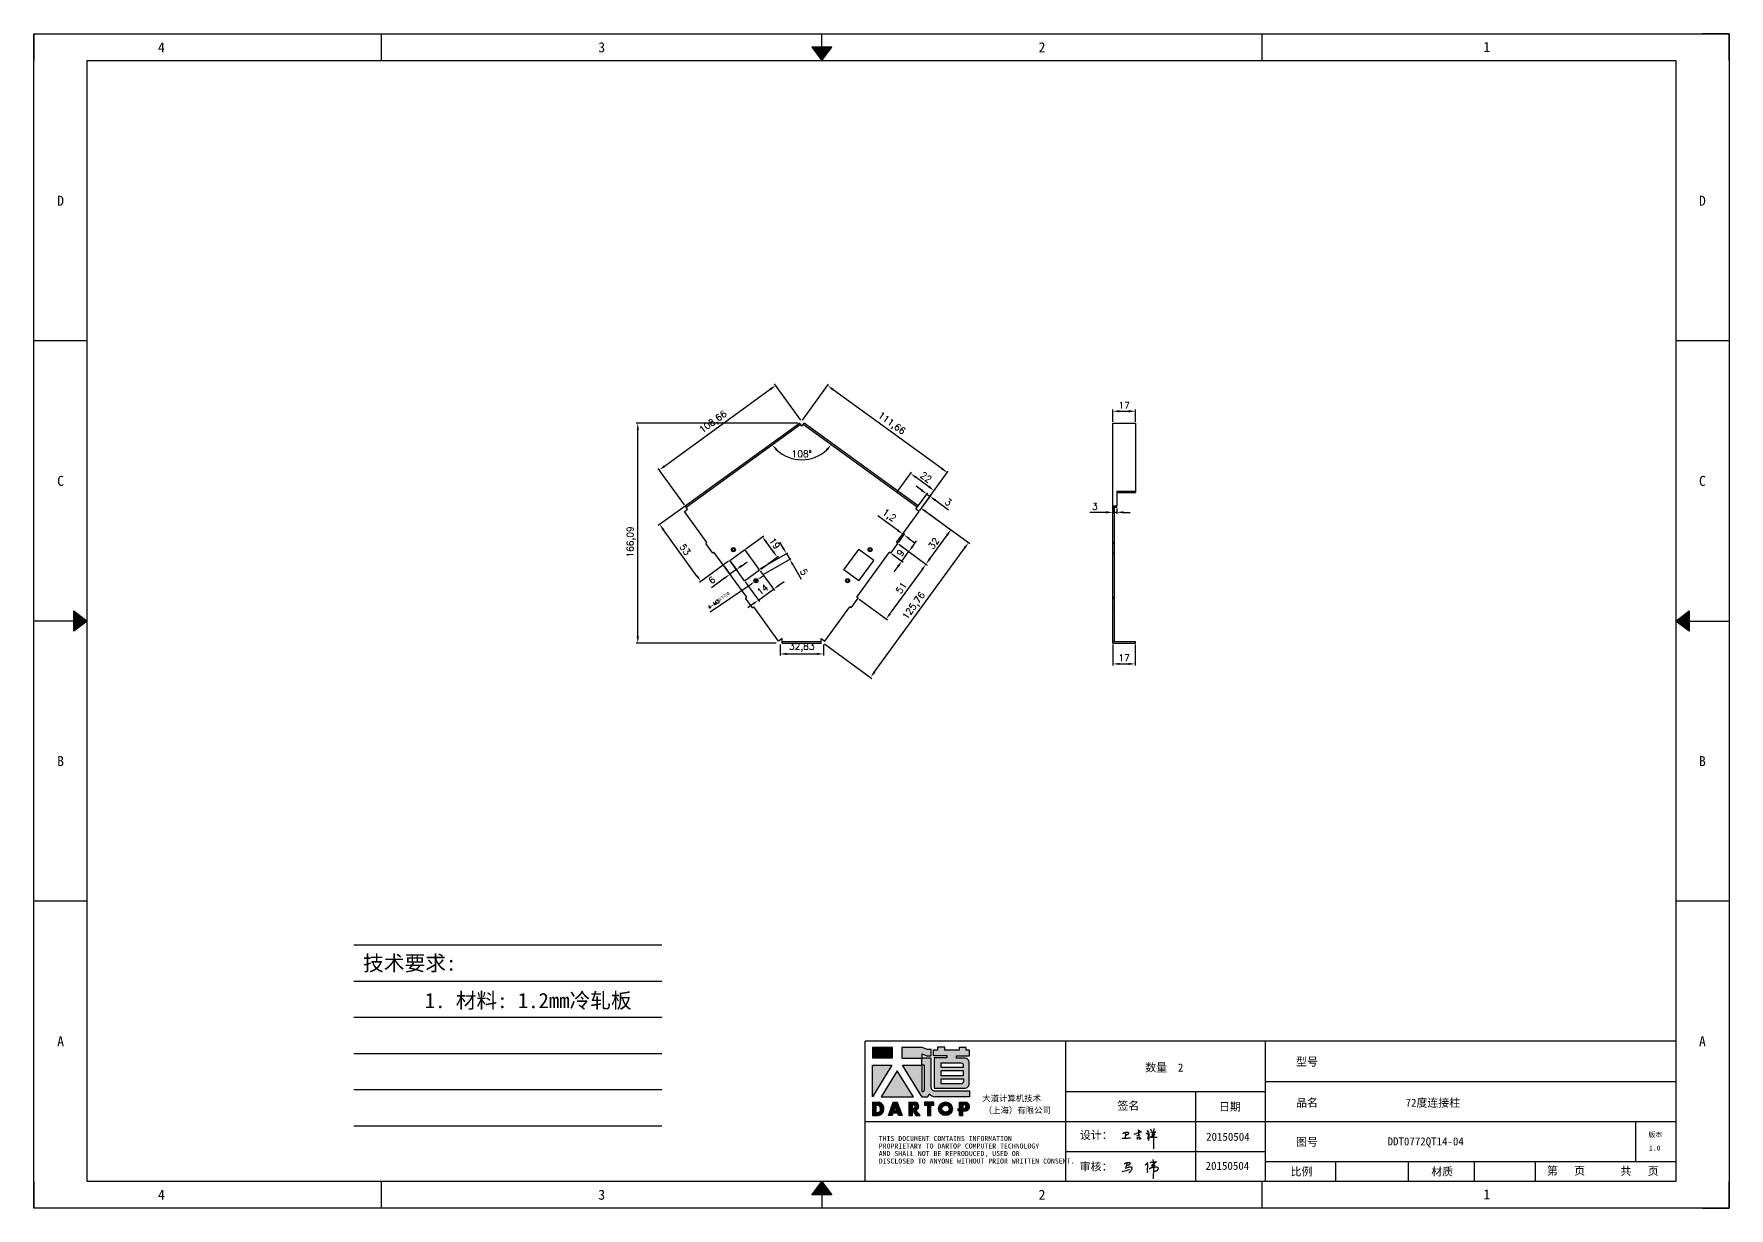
# Model space of a CAD drawing. Header units: millimetres. Extents: x -13830 to 10007, y -16942 to 55335.
# Drawn here: x 7140 to 8419, y 14518 to 15405 of the extents above; entities that cross this region are included whole.
import ezdxf
from ezdxf.enums import TextEntityAlignment as Align

# ---------------------------------------------------------------- set-up
doc = ezdxf.new("R2010")
doc.units = ezdxf.units.MM
doc.linetypes.add('DOT', pattern=[0.25, 0, -0.25])
doc.layers.add('4', color=7, linetype='Continuous')
doc.layers.add('print', color=30, linetype='Continuous')
doc.layers.add('dim', color=2, linetype='Continuous', lineweight=9)
doc.styles.add('Dartop', font='')
doc.styles.add('HZ', font='')
doc.styles.add('hzHT', font='simhei.ttf')
doc.styles.get("Standard").update_dxf_attribs({"font": 'txt', "bigfont": 'gbcbig.shx'})
doc.styles.get('Dartop').set_extended_font_data('FangSong_GB2312')
doc.styles.get('HZ').set_extended_font_data('SimSun')
doc.dimstyles.new('0.5small', dxfattribs={"dimtxt": 2.5, "dimasz": 2.5, "dimexe": 1, "dimexo": 1, "dimgap": 2, "dimtad": 1, "dimtxsty": 'Standard', "dimcen": 2.5, "dimadec": 0, "dimazin": 0, "dimtfac": 1, "dimtmove": 0, "dimatfit": 3, "dimfxl": 0, "dimarcsym": 0})
doc.dimstyles.new('small', dxfattribs={"dimtxt": 5, "dimasz": 5, "dimexe": 1.25, "dimexo": 1, "dimgap": 2, "dimtad": 1, "dimtxsty": 'Standard', "dimcen": 2.5, "dimadec": 0, "dimazin": 0, "dimtfac": 1, "dimtmove": 0, "dimatfit": 3, "dimfxl": 0, "dimarcsym": 0})

# ---------------------------------------------------------------- blocks, each defined once
blk = doc.blocks.new('*U5')
at = {"color": 254, "linetype": 'Continuous', "extrusion": (0, 0, -1)}
for points in [[(-17, 0.333), (-16.812, 0.25), (-17, 0.5)], [(-17, 0.333), (-17.188, 0.25), (-16.812, 0.25)], [(-17, 0.333), (-17, 0.5), (-17.188, 0.25)]]:
    blk.add_solid(points, dxfattribs=at)
blk = doc.blocks.new('*U4')
at = {"color": 254, "linetype": 'Continuous', "extrusion": (0, 0, -1)}
for points in [[(-33.167, 11), (-33, 11), (-33.25, 11.188)], [(-33.167, 11), (-33.25, 11.188), (-33.25, 10.812)], [(-33.167, 11), (-33.25, 10.812), (-33, 11)]]:
    blk.add_solid(points, dxfattribs=at)
blk = doc.blocks.new('*U6')
at = {"color": 254, "linetype": 'Continuous'}
for points in [[(17, 21.667), (17.188, 21.75), (16.812, 21.75)], [(17, 21.667), (16.812, 21.75), (17, 21.5)], [(17, 21.667), (17, 21.5), (17.188, 21.75)]]:
    blk.add_solid(points, dxfattribs=at)
blk = doc.blocks.new('*U3')
at = {"color": 254, "linetype": 'Continuous', "extrusion": (0, 0, -1)}
for points in [[(-0.833, 11), (-0.75, 10.812), (-0.75, 11.188)], [(-0.833, 11), (-0.75, 11.188), (-1, 11)], [(-0.833, 11), (-1, 11), (-0.75, 10.812)]]:
    blk.add_solid(points, dxfattribs=at)
blk = doc.blocks.new('dadao')
for p, q in [((48, 19.2), (44.9, 10.4)), ((44.9, 10.4), (51.2, 10.4)), ((51.2, 10.4), (48, 19.2))]:
    blk.add_line(p, q)
for points in [[(41.8, 121.6), (41.8, 143.7), (-0.4, 143.7), (-0.4, 121.6), (41.8, 121.6)], [(104.8, 122), (104.8, 130.3), (114.1, 126.3), (124.2, 126.3), (124.2, 139.6), (115.9, 139.6), (105.1, 143.9), (61.5, 143.9)], [(61.7, 144), (61.7, 121.3), (103.9, 121.3)], [(113.4, 38.7), (105.1, 38.7), (63, 106.5), (103.9, 106.5), (103.9, 120.9), (103.9, 121.3)], [(109.7, 53.6), (109.7, 106.2), (104.3, 106.2), (104.3, 50.4), (106.6, 50.4)], [(144.6, 94.4), (144.6, 84.8), (192, 84.8), (192, 94.1), (144.9, 94.1)], [(120.2, 45), (119.5, 45), (119.5, 44.6)], [(0, 28), (0, 0), (11.8, 0)], [(0.1, 28), (14, 28)], [(7.1, 21.8), (7.1, 6.1), (12, 6.1)], [(7.1, 21.8), (11.4, 21.8)], [(76.8, 28.2), (76.8, 0), (84.1, 0), (84.1, 11.1), (91.6, -0.1), (100.3, -0.1), (91.7, 11.1)], [(76.8, 28.2), (90.6, 28.2)], [(84, 22.7), (84, 15.3), (87.2, 15.3)], [(84, 22.7), (87.3, 22.7)], [(183.7, 0), (183.7, 9.6), (180.6, 9.6), (180.6, 14.9), (183.8, 14.9), (183.8, 28.1), (196.1, 28.1), (196.5, 28.1)], [(183.7, 0), (190.9, 0), (190.9, 9.6), (198.8, 9.6)], [(194.9, 22.3), (190.8, 22.3), (190.8, 15), (194.4, 15)]]:
    blk.add_lwpolyline(points)
blk.add_lwpolyline([(137.1, 144.2), (137.1, 137.9), (128.3, 137.9), (128.3, 126.5), (157.3, 126.5), (157.3, 121.5), (130.3, 121.5), (130.3, 57.5), (194.4, 57.5, 0.414214), (204.4, 67.5), (204.4, 111.3, 0.414214), (194.4, 121.3), (177.5, 121.3), (177.5, 126.3), (204.7, 126.3), (204.7, 137.7), (198.2, 137.7), (198.2, 143.9), (183.3, 143.9), (183.3, 138), (153, 138), (153, 144.2), (137.1, 144.2)], format="xyb", close=True)
for points in [[(104.8, 122), (123.4, 122), (123.4, 60, 0.414214), (131.4, 52), (204.8, 52), (204.8, 39.1), (131.7, 39.1)], [(144.3, 110.8), (144.3, 101.8), (192.3, 101.8), (192.3, 105.5, 0.414214), (187.3, 110.5), (144.3, 110.5)], [(144.6, 77), (144.6, 67.5), (187.6, 67.5, 0.414214), (192.6, 72.5), (192.6, 76.4), (144.6, 76.4)]]:
    blk.add_lwpolyline(points, format="xyb")
for points in [[(-0.3, 106.2), (40.4, 106.2), (-0.3, 39.7), (-0.3, 106.2)], [(51.7, 94.1), (18.4, 39.3), (86.2, 39.3)], [(43.8, 28.2), (51.8, 28.2), (62.6, -0.1), (55, -0.1), (53.2, 5), (42.9, 5), (41.1, 0), (33.6, 0)], [(110, 28.1), (110, 21.9), (116, 21.9), (116, -0.1), (123.2, -0.1), (123.2, 22), (129.2, 22), (129.2, 28.1), (110, 28.1)]]:
    blk.add_lwpolyline(points, close=True)
for radius in [14.5, 7.44]:
    blk.add_circle((154.2, 14.2), radius)
for centre, radius, start, end in [((99.2, 60.7), 12.6, 305.6399, 325.969), ((111.6, 46.7), 8.19, 282.9811, 347.6627), ((136, 61.7), 22.9, 226.7358, 259.3209), ((8.5, 13.9), 8.49, 294.2143, 69.7177), ((9.6, 14.2), 14.4, 278.6604, 72.3203), ((86.4, 19), 3.8, 282.527, 76.7196), ((88.6, 19.4), 8.95, 290.6073, 77.2124), ((193.7, 18.7), 3.8, 280.9891, 72.5513), ((195.7, 18.6), 9.51, 288.8959, 85.2442)]:
    blk.add_arc(centre, radius, start, end)
blk = doc.blocks.new('h')
for p, q in [((20768.1, -2360.9), (20773, -2359.1)), ((20769.5, -2366.9), (20769.8, -2370.6)), ((20769.8, -2370.6), (20770.9, -2378)), ((20770.9, -2378), (20771.5, -2370.6)), ((20772.4, -2369.3), (20774.9, -2367.8)), ((20773, -2359.1), (20784.1, -2355.2)), ((20773.3, -2331.8), (20775.3, -2338.7)), ((20789.1, -2340.9), (20773.5, -2331.9)), ((20775.3, -2338.7), (20775.6, -2351.2)), ((20775.6, -2351.2), (20775.5, -2357.3)), ((20782.2, -2369.2), (20780, -2377.1)), ((20780, -2377.1), (20788.3, -2371.3)), ((20780.1, -2366.4), (20780.8, -2366.4)), ((20781.9, -2367.4), (20782.2, -2369.2)), ((20845.7, -2343.5), (20848.4, -2353)), ((20848.9, -2370.3), (20847.9, -2424)), ((20848.4, -2353), (20848.9, -2370.3))]:
    blk.add_line(p, q)
for points in [[(20696.6, -2372.4, 0.002073), (20710.6, -2371.9, 0.016137), (20719.6, -2371.3, 0.008314), (20736.9, -2369.3)], [(20699.1, -2348.2, -0.029745), (20704.6, -2345.4, -0.046842), (20708.4, -2344.2, -0.00919), (20714.3, -2343, -0.018517), (20717.2, -2342.5, -0.037841), (20720.3, -2342.4, -0.039541), (20723.2, -2342.8, -0.149785), (20726, -2344.3, -0.204935), (20726.9, -2346.6, -0.074872), (20726.5, -2348.3, -0.061615), (20725.6, -2350.3, -0.034204), (20723.8, -2352.6, -0.045776), (20722.3, -2354.1, -0.054985), (20720.4, -2355.3, -0.036348), (20717.3, -2356.5, -0.067752), (20715.7, -2356.8, -0.043553), (20713.2, -2356.7)], [(20755, -2351.9, -0.024077), (20759.9, -2350.1, -0.013147), (20768.7, -2346.5, -0.00522), (20775.4, -2344.1, -0.018517), (20777.3, -2343.4, -0.008274), (20786.3, -2341, -0.039541), (20788.3, -2340.8, -0.079216), (20789.4, -2341, -0.204935)], [(20813.5, -2350.1, 0.007348), (20815.9, -2348.7, 0.008421), (20818, -2347.3, 0.009459), (20819.7, -2346.2, -0.016325), (20820.7, -2345.5, -0.173771), (20821.8, -2345.3, -0.085159), (20823.9, -2346, -0.125883), (20826, -2347.9, -0.160659), (20826.6, -2350.1, -0.010447), (20826.5, -2352.3, -0.008247), (20826.2, -2355.1, -0.002698), (20825.3, -2374, 0.001562), (20823.9, -2383.7, 0.016137)], [(20816.8, -2335, -0.053561), (20819.6, -2336.1, -0.075272), (20821.3, -2337.3, -0.005295), (20822.5, -2338.5, -0.009337), (20823.1, -2339.1, -0.026146), (20823.7, -2339.8, -0.016644), (20824.5, -2340.9)], [(20832.1, -2329.2, -0.053561), (20834.9, -2330.3, -0.075272), (20836.7, -2331.5, -0.005295), (20837.8, -2332.6, -0.009337), (20838.5, -2333.3, -0.026146), (20839, -2334, -0.016644), (20839.8, -2335.1)], [(20836, -2343.7, -0.02797), (20842.1, -2342.6, -0.048868), (20845.6, -2342.2, -0.00919), (20851.1, -2341.4, -0.018517), (20853.9, -2341.1, -0.037841), (20856.7, -2341.2, -0.039541), (20859.4, -2341.6, -0.018282), (20840.6, -2354.7, -0.000937)], [(20847.6, -2340.2, 0.021784), (20849.6, -2335.9, 0.028296), (20850.8, -2332.4, 0.008136), (20851.9, -2328.2, 0.028913), (20852.2, -2327, 0.08193), (20852.1, -2325.9, 0.075058), (20851.7, -2324.7, 0.275043)]]:
    blk.add_lwpolyline(points, format="xyb")
for points in [[(20711.3, -2343.5), (20711.3, -2343.5), (20711.5, -2355.8), (20710.7, -2368), (20710.6, -2371.9)], [(20821.5, -2350.6), (20822.4, -2359.2), (20822.2, -2364.9), (20821.7, -2369), (20821.3, -2376.3), (20823.6, -2368.5), (20827.2, -2366.3), (20829.5, -2366.3)], [(20840.6, -2354.7), (20850, -2354.7), (20855, -2354.3), (20845.9, -2361.1), (20840.5, -2364), (20833, -2367.5), (20863.2, -2367.4), (20865.9, -2367.3)]]:
    blk.add_lwpolyline(points)
for centre, radius, start, end in [((20773.7, -2371.2), 2.3, 121.9907, 163.60158), ((20787.5, -2406), 40.3, 100.61827, 108.24823), ((20780.8, -2367.6), 1.15, 9.4675, 90)]:
    blk.add_arc(centre, radius, start, end)
blk = doc.blocks.new('*D132')
at = {"layer": 'Defpoints', "color": 0}
for p in [(7595.5, 15110.8), (7717.5, 15110.8), (7700.9, 14944.7)]:
    blk.add_point(p, dxfattribs=at)
at = {"layer": 'dim', "color": 0, "lineweight": -2}
for p, q in [((7716.5, 15110.8), (7594.3, 15110.8)), ((7595.5, 14949.7), (7595.5, 15105.8)), ((7699.9, 14944.7), (7594.3, 14944.7))]:
    blk.add_line(p, q, dxfattribs=at)
at = {"layer": 'dim', "color": 0}
for points in [[(7594.7, 15105.8), (7596.4, 15105.8), (7595.5, 15110.8)], [(7594.7, 14949.7), (7596.4, 14949.7), (7595.5, 14944.7)]]:
    blk.add_solid(points, dxfattribs=at)
at = {"layer": 'dim', "color": 0, "insert": (7590.6, 15021.1), "char_height": 5, "attachment_point": 5, "rotation": 90}
blk.add_mtext('166,09', dxfattribs=at)
blk = doc.blocks.new('*D133')
at = {"layer": 'Defpoints', "color": 0}
for p in [(7699.6, 15139.2), (7719.3, 15112.1), (7631.4, 15048.2)]:
    blk.add_point(p, dxfattribs=at)
at = {"layer": 'dim', "color": 0, "lineweight": -2}
for p, q in [((7718.7, 15112.9), (7698.8, 15140.3)), ((7615.7, 15078.3), (7695.5, 15136.3)), ((7630.8, 15049), (7610.9, 15076.4))]:
    blk.add_line(p, q, dxfattribs=at)
at = {"layer": 'dim', "color": 0}
for points in [[(7695, 15137), (7696, 15135.6), (7699.6, 15139.2)], [(7615.2, 15079), (7616.2, 15077.6), (7611.6, 15075.4)]]:
    blk.add_solid(points, dxfattribs=at)
at = {"layer": 'dim', "color": 0, "insert": (7652.7, 15111.3), "char_height": 5, "attachment_point": 5, "rotation": 36}
blk.add_mtext('108,66', dxfattribs=at)
blk = doc.blocks.new('*D134')
at = {"layer": 'Defpoints', "color": 0}
for p in [(7719.3, 15112.1), (7829.2, 15073.4), (7809.6, 15046.5)]:
    blk.add_point(p, dxfattribs=at)
at = {"layer": 'dim', "color": 0, "lineweight": -2}
for p, q in [((7719.9, 15112.9), (7739.6, 15140.1)), ((7742.9, 15136.1), (7825.2, 15076.4)), ((7810.2, 15047.3), (7829.9, 15074.4))]:
    blk.add_line(p, q, dxfattribs=at)
at = {"layer": 'dim', "color": 0}
for points in [[(7743.4, 15136.8), (7742.4, 15135.4), (7738.9, 15139.1)], [(7825.7, 15077), (7824.7, 15075.7), (7829.2, 15073.4)]]:
    blk.add_solid(points, dxfattribs=at)
at = {"layer": 'dim', "color": 0, "insert": (7786.9, 15110.2), "char_height": 5, "attachment_point": 5, "rotation": 324}
blk.add_mtext('111,66', dxfattribs=at)
blk = doc.blocks.new('*D135')
at = {"layer": 'Defpoints', "color": 0}
for p in [(7810.6, 15045.8), (7831.9, 15030.3), (7791.8, 15019.9)]:
    blk.add_point(p, dxfattribs=at)
at = {"layer": 'dim', "color": 0, "lineweight": -2}
for p, q in [((7811.4, 15045.2), (7832.9, 15029.5)), ((7816, 15008.4), (7829, 15026.2)), ((7792.6, 15019.3), (7814.1, 15003.6))]:
    blk.add_line(p, q, dxfattribs=at)
at = {"layer": 'dim', "color": 0}
for points in [[(7828.3, 15026.7), (7829.6, 15025.7), (7831.9, 15030.3)], [(7815.4, 15008.9), (7816.7, 15007.9), (7813.1, 15004.4)]]:
    blk.add_solid(points, dxfattribs=at)
at = {"layer": 'dim', "color": 0, "insert": (7818.9, 15020), "char_height": 5, "attachment_point": 5, "rotation": 54}
blk.add_mtext('32', dxfattribs=at)
blk = doc.blocks.new('*D136')
at = {"layer": 'Defpoints', "color": 0}
for p in [(7791.8, 15019.9), (7761.8, 14978.6), (7783.1, 14963.1)]:
    blk.add_point(p, dxfattribs=at)
at = {"layer": 'dim', "color": 0, "lineweight": -2}
for p, q in [((7792.6, 15019.3), (7814.1, 15003.6)), ((7810.2, 15000.3), (7786.1, 14967.2)), ((7762.6, 14978), (7784.1, 14962.4))]:
    blk.add_line(p, q, dxfattribs=at)
at = {"layer": 'dim', "color": 0}
for points in [[(7809.5, 15000.8), (7810.8, 14999.8), (7813.1, 15004.4)], [(7785.4, 14967.6), (7786.7, 14966.7), (7783.1, 14963.1)]]:
    blk.add_solid(points, dxfattribs=at)
at = {"layer": 'dim', "color": 0, "insert": (7794.5, 14986.4), "char_height": 5, "attachment_point": 5, "rotation": 54}
blk.add_mtext('51', dxfattribs=at)
blk = doc.blocks.new('*D137')
at = {"layer": 'Defpoints', "color": 0}
for p in [(7786.5, 15012.6), (7791.8, 15019.9), (7800.1, 15013.8)]:
    blk.add_point(p, dxfattribs=at)
at = {"layer": 'dim', "color": 0, "lineweight": -2}
for p, q in [((7787.3, 15012), (7795.8, 15005.8)), ((7792.6, 15019.3), (7801.1, 15013.1)), ((7794.8, 15006.5), (7800.1, 15013.8)), ((7803.1, 15017.9), (7806, 15021.9)), ((7791.9, 15002.5), (7788.9, 14998.4))]:
    blk.add_line(p, q, dxfattribs=at)
at = {"layer": 'dim', "color": 0}
for points in [[(7802.4, 15018.3), (7803.7, 15017.4), (7800.1, 15013.8)], [(7791.2, 15003), (7792.6, 15002), (7794.8, 15006.5)]]:
    blk.add_solid(points, dxfattribs=at)
at = {"layer": 'dim', "color": 0, "insert": (7793.8, 15012.8), "char_height": 5, "attachment_point": 5, "rotation": 54}
blk.add_mtext('9', dxfattribs=at)
blk = doc.blocks.new('*D138')
at = {"layer": 'Defpoints', "color": 0}
for p in [(7795.5, 15027.1), (7790.8, 15020.6), (7791.8, 15019.9)]:
    blk.add_point(p, dxfattribs=at)
at = {"layer": 'dim', "color": 0, "lineweight": -2}
for p, q in [((7791.5, 15030), (7776.8, 15040.7)), ((7791.4, 15021.4), (7796.3, 15028.1)), ((7792.4, 15020.7), (7797.2, 15027.4)), ((7796.5, 15026.4), (7795.5, 15027.1)), ((7800.5, 15023.4), (7804.6, 15020.5))]:
    blk.add_line(p, q, dxfattribs=at)
at = {"layer": 'dim', "color": 0}
for points in [[(7792, 15030.7), (7791, 15029.3), (7795.5, 15027.1)], [(7801, 15024.1), (7800.1, 15022.7), (7796.5, 15026.4)]]:
    blk.add_solid(points, dxfattribs=at)
at = {"layer": 'dim', "color": 0, "insert": (7785, 15040.8), "char_height": 5, "attachment_point": 5, "rotation": 324}
blk.add_mtext('1,2', dxfattribs=at)
blk = doc.blocks.new('*D139')
at = {"layer": 'Defpoints', "color": 0}
for p in [(7687.4, 15000), (7676.1, 14991.7), (7698, 14985.4)]:
    blk.add_point(p, dxfattribs=at)
at = {"layer": 'dim', "color": 0, "lineweight": -2}
for p, q in [((7688, 14999.2), (7698.7, 14984.4)), ((7676.7, 14990.9), (7687.4, 14976.2)), ((7702, 14988.4), (7706.1, 14991.3)), ((7682.6, 14974.3), (7678.6, 14971.3)), ((7686.7, 14977.2), (7698, 14985.4))]:
    blk.add_line(p, q, dxfattribs=at)
at = {"layer": 'dim', "color": 0}
for points in [[(7701.6, 14989), (7702.5, 14987.7), (7698, 14985.4)], [(7682.1, 14974.9), (7683.1, 14973.6), (7686.7, 14977.2)]]:
    blk.add_solid(points, dxfattribs=at)
at = {"layer": 'dim', "color": 0, "insert": (7689.7, 14985), "char_height": 5, "attachment_point": 5, "rotation": 36}
blk.add_mtext('14', dxfattribs=at)
blk = doc.blocks.new('*D140')
at = {"layer": 'Defpoints', "color": 0}
for p in [(7689.6, 15025), (7676.3, 15015.3), (7687.4, 15000)]:
    blk.add_point(p, dxfattribs=at)
at = {"layer": 'dim', "color": 0, "lineweight": -2}
for p, q in [((7677.1, 15015.9), (7690.7, 15025.8)), ((7697.9, 15013.7), (7692.6, 15021)), ((7688.3, 15000.6), (7701.8, 15010.4))]:
    blk.add_line(p, q, dxfattribs=at)
at = {"layer": 'dim', "color": 0}
for points in [[(7693.3, 15021.5), (7691.9, 15020.5), (7689.6, 15025)], [(7698.5, 15014.2), (7697.2, 15013.2), (7700.8, 15009.7)]]:
    blk.add_solid(points, dxfattribs=at)
at = {"layer": 'dim', "color": 0, "insert": (7698.9, 15020), "char_height": 5, "attachment_point": 5, "rotation": 306}
blk.add_mtext('19', dxfattribs=at)
blk = doc.blocks.new('*D141')
at = {"layer": 'Defpoints', "color": 0}
for p in [(7633.8, 15050), (7612, 15034.2), (7665, 15007.1)]:
    blk.add_point(p, dxfattribs=at)
at = {"layer": 'dim', "color": 0, "lineweight": -2}
for p, q in [((7633, 15049.4), (7611, 15033.4)), ((7640.2, 14995.3), (7615, 15030.1)), ((7664.1, 15006.5), (7642.2, 14990.5))]:
    blk.add_line(p, q, dxfattribs=at)
at = {"layer": 'dim', "color": 0}
for points in [[(7615.6, 15030.6), (7614.3, 15029.6), (7612, 15034.2)], [(7640.9, 14995.8), (7639.6, 14994.8), (7643.2, 14991.3)]]:
    blk.add_solid(points, dxfattribs=at)
at = {"layer": 'dim', "color": 0, "insert": (7631.2, 15015.4), "char_height": 5, "attachment_point": 5, "rotation": 306}
blk.add_mtext('53', dxfattribs=at)
blk = doc.blocks.new('*D146')
at = {"layer": 'Defpoints', "color": 0}
for p in [(7971.2, 15119.7), (7954.1, 15110.8), (7971.2, 15110.8)]:
    blk.add_point(p, dxfattribs=at)
at = {"layer": 'dim', "color": 0, "lineweight": -2}
for p, q in [((7954.1, 15111.8), (7954.1, 15121)), ((7959.1, 15119.7), (7966.2, 15119.7)), ((7971.2, 15111.8), (7971.2, 15121))]:
    blk.add_line(p, q, dxfattribs=at)
at = {"layer": 'dim', "color": 0}
for points in [[(7959.1, 15120.6), (7959.1, 15118.9), (7954.1, 15119.7)], [(7966.2, 15120.6), (7966.2, 15118.9), (7971.2, 15119.7)]]:
    blk.add_solid(points, dxfattribs=at)
at = {"layer": 'dim', "color": 0, "insert": (7962.7, 15124.2), "char_height": 5, "attachment_point": 5}
blk.add_mtext('17', dxfattribs=at)
blk = doc.blocks.new('*D147')
at = {"layer": 'Defpoints', "color": 0}
for p in [(7801.5, 15072.7), (7791.8, 15059.4), (7809.6, 15046.5)]:
    blk.add_point(p, dxfattribs=at)
at = {"layer": 'dim', "color": 0, "lineweight": -2}
for p, q in [((7792.4, 15060.2), (7802.2, 15073.7)), ((7815.3, 15062.7), (7805.6, 15069.8)), ((7810.2, 15047.3), (7820, 15060.8))]:
    blk.add_line(p, q, dxfattribs=at)
at = {"layer": 'dim', "color": 0}
for points in [[(7806, 15070.5), (7805.1, 15069.1), (7801.5, 15072.7)], [(7815.8, 15063.4), (7814.8, 15062.1), (7819.3, 15059.8)]]:
    blk.add_solid(points, dxfattribs=at)
at = {"layer": 'dim', "color": 0, "insert": (7813.1, 15069.9), "char_height": 5, "attachment_point": 5, "rotation": 324}
blk.add_mtext('22', dxfattribs=at)
blk = doc.blocks.new('*D148')
at = {"layer": 'Defpoints', "color": 0}
for p in [(7954.1, 15047.2), (7954.1, 15043.4), (7957.2, 15047.2)]:
    blk.add_point(p, dxfattribs=at)
at = {"layer": 'dim', "color": 0, "lineweight": -2}
for p, q in [((7949.1, 15043.4), (7936.8, 15043.4)), ((7954.1, 15046.2), (7954.1, 15042.2)), ((7957.2, 15043.4), (7954.1, 15043.4)), ((7957.2, 15046.2), (7957.2, 15042.2)), ((7962.2, 15043.4), (7967.2, 15043.4))]:
    blk.add_line(p, q, dxfattribs=at)
at = {"layer": 'dim', "color": 0}
for points in [[(7949.1, 15044.3), (7949.1, 15042.6), (7954.1, 15043.4)], [(7962.2, 15044.3), (7962.2, 15042.6), (7957.2, 15043.4)]]:
    blk.add_solid(points, dxfattribs=at)
at = {"layer": 'dim', "color": 0, "insert": (7940.5, 15047.9), "char_height": 5, "attachment_point": 5}
blk.add_mtext('3', dxfattribs=at)
blk = doc.blocks.new('*D149')
at = {"layer": 'Defpoints', "color": 0, "transparency": 16777216}
for p in [(7954.1, 14944.7), (7971.1, 14944.7), (7971.1, 14929)]:
    blk.add_point(p, dxfattribs=at)
at = {"layer": 'dim', "color": 0, "lineweight": -2, "transparency": 16777216}
for p, q in [((7954.1, 14943.7), (7954.1, 14927.7)), ((7971.1, 14943.7), (7971.1, 14927.7)), ((7959.1, 14929), (7966.1, 14929))]:
    blk.add_line(p, q, dxfattribs=at)
at = {"layer": 'dim', "color": 0, "transparency": 16777216}
for points in [[(7959.1, 14929.8), (7959.1, 14928.2), (7954.1, 14929)], [(7966.1, 14929.8), (7966.1, 14928.2), (7971.1, 14929)]]:
    blk.add_solid(points, dxfattribs=at)
at = {"layer": 'dim', "color": 0, "transparency": 16777216, "insert": (7962.6, 14933.5), "char_height": 5, "attachment_point": 5}
blk.add_mtext('17', dxfattribs=at)
blk = doc.blocks.new('*D154')
at = {"layer": 'Defpoints', "color": 0}
for p in [(7702.9, 14944.7), (7735.7, 14944.7), (7735.7, 14936.5)]:
    blk.add_point(p, dxfattribs=at)
at = {"layer": 'dim', "color": 0, "lineweight": -2}
for p, q in [((7702.9, 14943.7), (7702.9, 14935.3)), ((7707.9, 14936.5), (7730.7, 14936.5)), ((7735.7, 14943.7), (7735.7, 14935.3))]:
    blk.add_line(p, q, dxfattribs=at)
at = {"layer": 'dim', "color": 0}
for points in [[(7707.9, 14937.4), (7707.9, 14935.7), (7702.9, 14936.5)], [(7730.7, 14937.4), (7730.7, 14935.7), (7735.7, 14936.5)]]:
    blk.add_solid(points, dxfattribs=at)
at = {"layer": 'dim', "color": 0, "insert": (7719.3, 14941.5), "char_height": 5, "attachment_point": 5}
blk.add_mtext('32,83', dxfattribs=at)
blk = doc.blocks.new('*D189')
at = {"layer": 'Defpoints', "color": 0}
for p in [(7660.1, 15003.6), (7665, 15007.1), (7670, 15000.2)]:
    blk.add_point(p, dxfattribs=at)
at = {"layer": 'dim', "color": 0, "lineweight": -2}
for p, q in [((7660.7, 15002.8), (7665.8, 14995.7)), ((7670, 15000.2), (7665.1, 14996.7)), ((7665.5, 15006.3), (7670.7, 14999.2)), ((7674, 15003.1), (7678.1, 15006.1)), ((7661.1, 14993.7), (7651.1, 14986.5))]:
    blk.add_line(p, q, dxfattribs=at)
at = {"layer": 'dim', "color": 0}
for points in [[(7673.5, 15003.8), (7674.5, 15002.5), (7670, 15000.2)], [(7660.6, 14994.4), (7661.6, 14993.1), (7665.1, 14996.7)]]:
    blk.add_solid(points, dxfattribs=at)
at = {"layer": 'dim', "color": 0, "insert": (7651.4, 14992.3), "char_height": 5, "attachment_point": 5, "rotation": 36}
blk.add_mtext('6', dxfattribs=at)
blk = doc.blocks.new('*D190')
at = {"layer": 'Defpoints', "color": 0}
for p in [(7707.7, 15012.3), (7687.3, 15000.5), (7689.8, 14996.2)]:
    blk.add_point(p, dxfattribs=at)
at = {"layer": 'dim', "color": 0, "lineweight": -2}
for p, q in [((7688.2, 15001), (7708.8, 15012.9)), ((7705.2, 15016.6), (7702.7, 15021)), ((7707.7, 15012.3), (7710.2, 15008)), ((7690.7, 14996.7), (7711.3, 15008.6)), ((7712.7, 15003.6), (7718.8, 14993))]:
    blk.add_line(p, q, dxfattribs=at)
at = {"layer": 'dim', "color": 0}
for points in [[(7705.9, 15017), (7704.5, 15016.2), (7707.7, 15012.3)], [(7713.4, 15004.1), (7712, 15003.2), (7710.2, 15008)]]:
    blk.add_solid(points, dxfattribs=at)
at = {"layer": 'dim', "color": 0, "insert": (7720.9, 14998.4), "char_height": 5, "attachment_point": 5, "rotation": 300}
blk.add_mtext('5', dxfattribs=at)
blk = doc.blocks.new('*D191')
at = {"layer": 'Defpoints', "color": 0}
for p in [(7683.5, 14991), (7686, 14992.7)]:
    blk.add_point(p, dxfattribs=at)
at = {"layer": 'dim', "color": 0, "lineweight": -2}
for p, q in [((7650.2, 14968.2), (7681.4, 14989.5)), ((7686, 14992.7), (7683.5, 14991)), ((7688, 14994.1), (7690.1, 14995.5))]:
    blk.add_line(p, q, dxfattribs=at)
at = {"layer": 'dim', "color": 0}
for points in [[(7681.2, 14989.9), (7681.7, 14989.2), (7683.5, 14991)], [(7687.8, 14994.4), (7688.3, 14993.7), (7686, 14992.7)]]:
    blk.add_solid(points, dxfattribs=at)
at = {"layer": 'dim', "color": 0, "insert": (7656.9, 14976.8), "char_height": 2.5, "attachment_point": 5, "rotation": 34.3953}
blk.add_mtext('4-M3向下引申', dxfattribs=at)
blk = doc.blocks.new('*D203')
at = {"layer": 'Defpoints', "color": 0}
for p in [(7718.2, 15109.8), (7720.3, 15109.8), (7710.8, 15084.5), (7632.1, 15047.2), (7806.5, 15047.2)]:
    blk.add_point(p, dxfattribs=at)
at = {"layer": 'dim', "color": 0, "lineweight": -2}
blk.add_arc((7719.3, 15110.6), 27.5, 226.4354, 313.5646, dxfattribs=at)
at = {"layer": 'dim', "color": 0}
for points in [[(7699.7, 15090.1), (7701, 15091.2), (7697, 15094.4)], [(7737.6, 15091.2), (7738.9, 15090.1), (7741.5, 15094.4)]]:
    blk.add_solid(points, dxfattribs=at)
at = {"layer": 'dim', "color": 0, "insert": (7719.3, 15087.6), "char_height": 5, "attachment_point": 5}
blk.add_mtext('108°', dxfattribs=at)
blk = doc.blocks.new('*D204')
at = {"layer": 'Defpoints', "color": 0}
for p in [(7809.6, 15046.5), (7845.2, 15020.6), (7735.7, 14944.7)]:
    blk.add_point(p, dxfattribs=at)
at = {"layer": 'dim', "color": 0, "lineweight": -2}
for p, q in [((7810.4, 15045.9), (7846.2, 15019.9)), ((7774.2, 14922.9), (7842.3, 15016.6)), ((7736.5, 14944.1), (7772.3, 14918.1))]:
    blk.add_line(p, q, dxfattribs=at)
at = {"layer": 'dim', "color": 0}
for points in [[(7841.6, 15017.1), (7842.9, 15016.1), (7845.2, 15020.6)], [(7773.5, 14923.4), (7774.9, 14922.4), (7771.3, 14918.9)]]:
    blk.add_solid(points, dxfattribs=at)
at = {"layer": 'dim', "color": 0, "insert": (7804.3, 14972.6), "char_height": 5, "attachment_point": 5, "rotation": 54}
blk.add_mtext('125,76', dxfattribs=at)
blk = doc.blocks.new('*D205')
at = {"layer": 'Defpoints', "color": 0}
for p in [(7813.7, 15057.2), (7805.4, 15045.8), (7807.9, 15044)]:
    blk.add_point(p, dxfattribs=at)
at = {"layer": 'dim', "color": 0, "lineweight": -2}
for p, q in [((7809.7, 15060.2), (7805.6, 15063.1)), ((7806, 15046.6), (7814.5, 15058.2)), ((7808.4, 15044.8), (7816.9, 15056.5)), ((7813.7, 15057.2), (7816.2, 15055.5)), ((7820.2, 15052.5), (7830.2, 15045.3))]:
    blk.add_line(p, q, dxfattribs=at)
at = {"layer": 'dim', "color": 0}
for points in [[(7810.2, 15060.8), (7809.2, 15059.5), (7813.7, 15057.2)], [(7820.7, 15053.2), (7819.7, 15051.8), (7816.2, 15055.5)]]:
    blk.add_solid(points, dxfattribs=at)
at = {"layer": 'dim', "color": 0, "insert": (7829.9, 15051.1), "char_height": 5, "attachment_point": 5, "rotation": 324}
blk.add_mtext('3', dxfattribs=at)

msp = doc.modelspace()

# ---------------------------------------------------------------- hatches: boundary and pattern name
for points in [[(7787.69, 14639.449), (7772.623, 14639.449), (7772.623, 14631.577), (7787.69, 14631.577)], [(7787.205, 14626.069), (7772.663, 14626.069), (7772.663, 14602.326)], [(7791.236, 14621.76), (7779.349, 14602.167), (7803.555, 14602.167)], [(7818.925, 14598.159), (7812.045, 14598.159), (7812.045, 14595.976), (7814.192, 14595.976), (7814.192, 14588.111), (7816.762, 14588.111), (7816.762, 14595.981), (7818.925, 14595.981)]]:
    msp.add_hatch(color=0).paths.add_polyline_path(points)
h = msp.add_hatch(color=0)
h.paths.add_polyline_path([(7810.207, 14634.664), (7813.533, 14633.228), (7817.128, 14633.228), (7817.128, 14637.986), (7814.162, 14637.986), (7810.297, 14639.512), (7794.81, 14639.512), (7794.81, 14631.465), (7809.879, 14631.465), (7809.879, 14631.302), (7809.879, 14626.159), (7795.266, 14626.159), (7810.296, 14601.971), (7813.273, 14601.971, 0.27937482), (7815.445, 14604.083), (7815.445, 14604.195), (7815.708, 14604.195, 0.14314537), (7819.805, 14602.11), (7845.922, 14602.11), (7845.922, 14606.697), (7819.694, 14606.697, -0.41421356), (7816.837, 14609.554), (7816.837, 14631.719), (7810.207, 14631.719)])
h.paths.add_polyline_path([(7810.031, 14626.056), (7811.946, 14626.056), (7811.946, 14607.282, -0.08893574), (7810.836, 14606.141), (7810.024, 14606.141)], flags=16)
h = msp.add_hatch(color=0)
h.paths.add_polyline_path([(7845.877, 14637.32), (7843.553, 14637.32), (7843.553, 14639.531), (7838.242, 14639.531), (7838.242, 14637.431), (7827.398, 14637.431), (7827.398, 14639.641), (7821.719, 14639.641), (7821.719, 14637.39), (7818.581, 14637.39), (7818.581, 14633.314), (7828.937, 14633.314), (7828.937, 14631.512), (7819.287, 14631.512), (7819.287, 14608.692), (7842.195, 14608.692, 0.41421356), (7845.766, 14612.263), (7845.766, 14627.891, 0.41421356), (7842.195, 14631.462), (7836.139, 14631.462), (7836.139, 14633.23), (7845.877, 14633.23)])
h.paths.add_polyline_path([(7839.665, 14627.593, -0.41421356), (7841.451, 14625.808), (7841.451, 14624.498), (7824.3, 14624.498), (7824.3, 14627.593)], flags=16)
h.paths.add_polyline_path([(7841.34, 14621.735), (7841.34, 14618.419), (7824.411, 14618.419), (7824.411, 14621.735)], flags=16)
h.paths.add_polyline_path([(7841.561, 14615.435), (7841.561, 14614.015, -0.41421356), (7839.776, 14612.229), (7824.411, 14612.229), (7824.411, 14615.435)], flags=16)
h = msp.add_hatch(color=0)
h.paths.add_polyline_path([(7777.759, 14598.123), (7772.77, 14598.123), (7772.77, 14588.141), (7776.972, 14588.141, 0.79301591)])
h.paths.add_polyline_path([(7777.046, 14590.327), (7775.302, 14590.327), (7775.302, 14595.937), (7776.853, 14595.937, -0.67136089)], flags=16)
h = msp.add_hatch(color=0)
h.paths.add_polyline_path([(7791.274, 14598.205), (7788.427, 14598.205), (7784.766, 14588.131), (7787.462, 14588.131), (7788.097, 14589.916), (7791.751, 14589.916), (7792.399, 14588.109), (7795.117, 14588.109)])
h.paths.add_polyline_path([(7791.052, 14591.84), (7788.789, 14591.84), (7789.9, 14595.006)], flags=16)
h = msp.add_hatch(color=0)
h.paths.add_polyline_path([(7805.113, 14598.198), (7800.206, 14598.198), (7800.206, 14588.125), (7802.799, 14588.125), (7802.799, 14592.118), (7805.464, 14588.089), (7808.598, 14588.089), (7805.53, 14592.093, 0.74405494)])
h.paths.add_polyline_path([(7802.776, 14593.609), (7802.776, 14596.254), (7803.935, 14596.254, -0.79680897), (7803.917, 14593.609)], flags=16)
h = msp.add_hatch(color=0)
h.paths.add_polyline_path([(7822.664, 14593.198, 1), (7833.007, 14593.198, 1)])
h.paths.add_polyline_path([(7830.493, 14593.198, -1), (7825.179, 14593.198, -1)], flags=16)
h = msp.add_hatch(color=0)
h.paths.add_polyline_path([(7842.928, 14598.174), (7842.78, 14598.174), (7838.405, 14598.174), (7838.405, 14593.473), (7837.245, 14593.473), (7837.245, 14591.565), (7838.387, 14591.565), (7838.387, 14588.143), (7840.94, 14588.143), (7840.94, 14591.578), (7843.746, 14591.578, 0.81230381)])
h.paths.add_polyline_path([(7840.902, 14593.486), (7840.902, 14596.115), (7842.356, 14596.115, -0.77821343), (7842.207, 14593.486)], flags=16)

# ---------------------------------------------------------------- linework, layer by layer
at = {"color": 0, "linetype": 'DOT'}
for p, q in [((7139.642, 15404.564), (8399.228, 15404.564)), ((7139.642, 14538.371), (7139.642, 15384.42)), ((8419.372, 15384.42), (8419.372, 14538.371)), ((8399.228, 14518.227), (7139.642, 14518.227))]:
    msp.add_line(p, q, dxfattribs=at)
at = {"color": 0}
for p, q in [((7139.642, 15404.564), (7139.642, 15384.42)), ((7402.099, 15384.42), (7402.099, 15404.564)), ((7734.476, 15394.492), (7734.476, 15404.564)), ((8066.852, 15384.42), (8066.852, 15404.564)), ((8419.372, 15404.564), (8399.228, 15404.564)), ((8419.372, 15384.42), (8419.372, 15404.564)), ((7179.93, 14538.371), (7179.93, 15384.42)), ((7179.93, 15384.42), (8379.084, 15384.42)), ((8379.084, 15384.42), (8379.084, 14538.371)), ((7179.93, 15172.908), (7139.642, 15172.908)), ((8419.372, 15172.908), (8379.084, 15172.908)), ((7169.858, 14961.395), (7139.642, 14961.395)), ((8389.156, 14961.395), (8419.372, 14961.395)), ((7179.93, 14749.883), (7139.642, 14749.883)), ((8419.372, 14749.883), (8379.084, 14749.883)), ((8379.084, 14644.127), (7767.21, 14644.127)), ((7767.21, 14538.371), (7767.21, 14644.127)), ((7918.29, 14644.127), (7918.29, 14538.371)), ((8069.37, 14538.371), (8069.37, 14644.127)), ((7918.29, 14606.357), (8069.37, 14606.357)), ((8016.492, 14606.357), (8016.492, 14538.371)), ((8069.37, 14613.911), (8379.084, 14613.911)), ((7767.21, 14583.695), (7918.29, 14583.695)), ((7918.29, 14583.695), (8379.084, 14583.695)), ((8348.868, 14553.479), (8348.868, 14583.695)), ((7918.29, 14561.033), (8069.37, 14561.033)), ((8069.37, 14553.479), (8379.084, 14553.479)), ((8122.524, 14538.371), (8122.524, 14553.479)), ((8177.302, 14538.371), (8177.302, 14553.479)), ((8227.101, 14538.371), (8227.101, 14553.479)), ((8273.328, 14538.371), (8273.328, 14553.479)), ((7139.642, 14538.371), (7139.642, 14518.227)), ((8379.084, 14538.371), (7179.93, 14538.371)), ((7402.099, 14518.227), (7402.099, 14538.371)), ((8066.852, 14518.227), (8066.852, 14538.371)), ((8419.372, 14518.227), (8419.372, 14538.371)), ((7734.476, 14528.299), (7734.476, 14518.227)), ((8399.228, 14518.227), (8419.372, 14518.227))]:
    msp.add_line(p, q, dxfattribs=at)
for p, q in [((7630.404, 15047.514), (7717.52, 15110.807)), ((7632.081, 15047.248), (7718.225, 15109.836)), ((7719.283, 15108.38), (7717.52, 15110.807)), ((7719.283, 15108.38), (7721.047, 15110.807)), ((7806.486, 15047.248), (7720.341, 15109.836)), ((7807.192, 15048.219), (7721.047, 15110.807)), ((7954.15, 14944.716), (7954.15, 15110.807)), ((7954.15, 15110.807), (7971.152, 15110.807)), ((7971.152, 15110.807), (7971.152, 15058.416)), ((7647.452, 15058.416), (7646.747, 15059.387)), ((7791.115, 15058.416), (7791.82, 15059.387)), ((7957.152, 15059.387), (7971.152, 15059.387)), ((7957.152, 15059.387), (7957.152, 15048.219)), ((7957.152, 15058.416), (7971.152, 15058.416)), ((7630.712, 15044.029), (7633.139, 15045.792)), ((7647.757, 15020.567), (7630.712, 15044.029)), ((7633.139, 15045.792), (7631.375, 15048.219)), ((7790.81, 15020.567), (7807.855, 15044.029)), ((7805.428, 15045.792), (7807.192, 15048.219)), ((7807.855, 15044.029), (7805.428, 15045.792)), ((7954.15, 15048.219), (7957.152, 15048.219)), ((7954.15, 15047.248), (7955.35, 15047.248)), ((7954.15, 15047.248), (7957.152, 15047.248)), ((7954.15, 15045.792), (7955.35, 15045.792)), ((7954.15, 15044.029), (7955.35, 15044.029)), ((7955.35, 14945.916), (7955.35, 15047.248)), ((7957.152, 15047.248), (7957.152, 15048.219)), ((7646.787, 15019.862), (7647.757, 15020.567)), ((7652.077, 15012.581), (7646.787, 15019.862)), ((7652.077, 15012.581), (7653.047, 15013.286)), ((7677.734, 14979.307), (7653.047, 15013.286)), ((7664.955, 15007.105), (7676.281, 15015.334)), ((7687.449, 14999.962), (7676.281, 15015.334)), ((7751.118, 14999.962), (7762.286, 15015.334)), ((7760.833, 14979.307), (7785.52, 15013.286)), ((7773.612, 15007.105), (7762.286, 15015.334)), ((7786.49, 15012.581), (7785.52, 15013.286)), ((7786.49, 15012.581), (7791.78, 15019.862)), ((7791.78, 15019.862), (7790.81, 15020.567)), ((7954.15, 15020.567), (7955.35, 15020.567)), ((7954.15, 15019.862), (7955.35, 15019.862)), ((7954.15, 15012.581), (7955.35, 15012.581)), ((7676.123, 14991.733), (7664.955, 15007.105)), ((7676.123, 14991.733), (7687.449, 14999.962)), ((7762.444, 14991.733), (7751.118, 14999.962)), ((7762.444, 14991.733), (7773.612, 15007.105)), ((7676.764, 14978.602), (7677.734, 14979.307)), ((7682.054, 14971.321), (7676.764, 14978.602)), ((7756.513, 14971.321), (7761.803, 14978.602)), ((7761.803, 14978.602), (7760.833, 14979.307)), ((7954.15, 14979.307), (7955.35, 14979.307)), ((7954.15, 14978.602), (7955.35, 14978.602)), ((7682.054, 14971.321), (7683.024, 14972.026)), ((7701.849, 14946.117), (7683.024, 14972.026)), ((7736.718, 14946.117), (7755.542, 14972.026)), ((7756.513, 14971.321), (7755.542, 14972.026)), ((7954.15, 14971.321), (7955.35, 14971.321)), ((7704.599, 14948.115), (7701.849, 14946.117)), ((7704.599, 14944.716), (7704.599, 14948.115)), ((7733.968, 14948.115), (7736.718, 14946.117)), ((7733.968, 14944.716), (7733.968, 14948.115)), ((7704.599, 14945.916), (7733.968, 14945.916)), ((7704.599, 14944.716), (7733.968, 14944.716)), ((7954.15, 14946.216), (7955.35, 14946.216)), ((7954.15, 14945.916), (7971.15, 14945.916)), ((7954.15, 14944.716), (7971.15, 14944.716)), ((7971.15, 14944.716), (7971.15, 14945.916)), ((7986.128, 14550.567), (7984.24, 14549.274)), ((7984.309, 14554.956), (7984.742, 14551.335)), ((7984.742, 14551.335), (7984.812, 14548.662)), ((7985.121, 14550.476), (7986.128, 14550.567)), ((7983.172, 14548.704), (7981.688, 14547.9)), ((7984.24, 14549.274), (7983.172, 14548.704)), ((7983.233, 14550.476), (7985.121, 14550.476)), ((7984.812, 14548.662), (7984.652, 14540.342))]:
    msp.add_line(p, q)
for points in [[(7734.476, 15384.42), (7742.03, 15394.492), (7726.922, 15394.492), (7734.476, 15384.42)], [(7179.93, 14961.395), (7169.858, 14953.841), (7169.858, 14968.949), (7179.93, 14961.395)], [(8379.084, 14961.395), (8389.156, 14968.949), (8389.156, 14953.841), (8379.084, 14961.395)], [(7734.476, 14538.371), (7742.03, 14528.299), (7726.922, 14528.299), (7734.476, 14538.371)]]:
    msp.add_lwpolyline(points, close=True, dxfattribs=at)
for points in [[(7962.821, 14551.782, -0.02974503), (7963.685, 14552.215, -0.04684215), (7964.27, 14552.403, -0.00919025), (7965.182, 14552.587, -0.01851715), (7965.639, 14552.654, -0.03784064), (7966.111, 14552.668, -0.03954126), (7966.56, 14552.613, -0.14978519), (7966.998, 14552.373, -0.20493524), (7967.132, 14552.027, -0.07487171), (7967.081, 14551.753, -0.06161465), (7966.932, 14551.45, -0.0342039), (7966.662, 14551.093, -0.04577587), (7966.42, 14550.862, -0.05498501), (7966.128, 14550.678, -0.03634791), (7965.643, 14550.486, -0.06775206), (7965.401, 14550.444, -0.04355337), (7965.019, 14550.463)], [(7982.307, 14552.703, -0.02797026), (7983.527, 14552.928, -0.04886788), (7984.234, 14553.004, -0.00919025), (7985.347, 14553.168, -0.01851715), (7985.903, 14553.22, -0.03784064), (7986.473, 14553.207, -0.03954126), (7987.011, 14553.112, -0.01828189), (7983.233, 14550.476, -0.0009369)], [(7981.688, 14547.9, -0.02974503), (7983.035, 14548.575, -0.04684215), (7983.947, 14548.869, -0.00919025), (7985.371, 14549.157, -0.01851715), (7986.084, 14549.26, -0.03784064), (7986.821, 14549.283, -0.03954126), (7987.52, 14549.196, -0.14978519), (7988.204, 14548.823, -0.20493524), (7988.413, 14548.282, -0.07487171), (7988.334, 14547.855, -0.06161465), (7988.101, 14547.382, -0.0342039), (7987.68, 14546.826, -0.04577587), (7987.302, 14546.465, -0.05498501), (7986.846, 14546.179, -0.03634791), (7986.09, 14545.878, -0.06775206), (7985.712, 14545.813, -0.04355337), (7985.116, 14545.843)]]:
    msp.add_lwpolyline(points, format="xyb")
msp.add_lwpolyline([(7964.725, 14552.499), (7964.725, 14552.499), (7964.436, 14550.729), (7963.961, 14549.065), (7963.65, 14548.044)])
for centre, radius in [((7667.679, 15015.264), 1.5), ((7667.679, 15015.264), 1), ((7770.888, 15015.264), 1.5), ((7770.888, 15015.264), 1), ((7684.725, 14991.803), 1.5), ((7684.725, 14991.803), 1), ((7753.842, 14991.803), 1.5), ((7753.842, 14991.803), 1)]:
    msp.add_circle(centre, radius)
for centre, radius, start, end in [((7971.243, 14563.765), 14.915, 299.265464, 300.9495), ((8005.034, 14438.74), 115.167, 102.46592, 103.2053), ((7926.552, 14606.41), 76.257, 313.366132, 315.296084), ((7980.185, 14550.705), 0.488, 52.375745, 91.291159), ((7980.018, 14550.781), 0.559, 357.196828, 33.705179), ((7972.379, 14551.155), 8.207, 354.802684, 357.196828), ((7960.612, 14548.972), 3.193, 281.076982, 291.212632), ((7890.411, 14833.923), 296.638, 283.91895, 284.971512), ((7968.529, 14539.599), 9.752, 113.202449, 120.017497), ((7966.24, 14544.939), 3.943, 102.47486, 113.202449), ((7971.953, 14519.117), 30.39, 100.36867, 102.47486), ((7965.605, 14547.477), 2.515, 283.816254, 294.030509), ((7967.831, 14541.643), 7.49, 96.125337, 100.36867), ((7966.142, 14546.232), 1.16, 294.836428, 309.901134), ((7950.677, 14560.5), 22.192, 316.919563, 320.58866), ((7967.432, 14545.361), 3.75, 87.457037, 96.125337), ((7967.446, 14545.676), 3.435, 78.399567, 87.457037), ((7963.252, 14549.72), 5.643, 324.094808, 331.378357), ((7967.931, 14548.039), 1.022, 44.324655, 78.399567), ((7967.632, 14547.506), 0.754, 319.573073, 337.48549), ((7965.555, 14549.165), 3.388, 324.910666, 333.348429), ((7967.203, 14548.549), 1.65, 326.76781, 340.871018), ((7968.257, 14548.357), 0.567, 357.998393, 44.324655), ((7967.703, 14548.376), 1.122, 340.871018, 357.998393), ((8221.035, 14509.943), 243.4, 171.410173, 171.768083), ((7551.289, 14564.538), 429.463, 357.565664, 358.057278), ((7967.44, 14551.604), 13.166, 352.912546, 354.802684)]:
    msp.add_arc(centre, radius, start, end)
at = {"layer": 'Defpoints'}
for p, q in [((7381.138, 14716.926), (7613.657, 14716.926)), ((7381.138, 14689.626), (7613.657, 14689.626)), ((7381.138, 14689.626), (7613.657, 14689.626)), ((7381.138, 14662.326), (7613.657, 14662.326)), ((7381.138, 14635.026), (7613.657, 14635.026)), ((7381.138, 14607.726), (7613.657, 14607.726)), ((7381.138, 14580.426), (7613.657, 14580.426))]:
    msp.add_line(p, q, dxfattribs=at)
at = {"layer": 'print'}
msp.add_lwpolyline([(7139.642, 15404.564), (8419.372, 15404.564), (8419.372, 14518.227), (7139.642, 14518.227)], close=True, dxfattribs=at)

# ---------------------------------------------------------------- block references
at = {"color": 0, "linetype": 'Continuous', "xscale": 40.28805309813855, "yscale": 40.28805309813855, "zscale": 40.28805309813855}
for name, p in [('*U6', (7049.579, 14518.227)), ('*U3', (7139.642, 14518.227)), ('*U4', (7049.579, 14518.227)), ('*U5', (7049.579, 14518.227))]:
    msp.add_blockref(name, p, dxfattribs=at)
at = {"color": 0}
for name, p, xscale, yscale, zscale in [('dadao', (7772.77, 14588.141), 0.3570986524328962, 0.3570986524328962, 0.3570986524328962), ('h', (4754.38, 14938.494), 0.1549482039698633, 0.1549482039698633, 0.1549482039698633)]:
    msp.add_blockref(name, p, dxfattribs=dict(at, xscale=xscale, yscale=yscale, zscale=zscale))

# ---------------------------------------------------------------- texts
for s, height, style, p in [('4', 7.554, 'Dartop', (7235.911, 15394.492)), ('3', 7.554, 'Dartop', (7568.287, 15394.492)), ('2', 7.554, 'Dartop', (7900.664, 15394.492)), ('1', 7.554, 'Dartop', (8236.483, 15394.731)), ('D', 7.554, 'Dartop', (7159.786, 15278.664)), ('D', 7.554, 'Dartop', (8399.228, 15278.664)), ('C', 7.554, 'Dartop', (7159.786, 15067.151)), ('C', 7.554, 'Dartop', (8399.228, 15067.151)), ('B', 7.554, 'Dartop', (7159.786, 14855.639)), ('B', 7.554, 'Dartop', (8399.228, 14855.639)), ('A', 7.554, 'Dartop', (7159.786, 14644.127)), ('A', 7.554, 'Dartop', (8399.228, 14644.127)), ('数量  2', 6.0432, 'hzHT', (7993.017, 14624.317)), ('型号', 6.0432, 'hzHT', (8100.723, 14628.755)), ('签名', 6.0432, 'hzHT', (7965.871, 14595.518)), ('日期', 6.0432, 'hzHT', (8042.552, 14594.774)), ('品名', 6.0432, 'hzHT', (8100.723, 14597.732)), ('72度连接柱', 6.0432, 'hzHT', (8195.739, 14597.732)), ('20150504', 6.0432, 'hzHT', (8041.001, 14572.055)), ('图号', 6.0432, 'hzHT', (8100.723, 14568.193)), ('DDT0772QT14-04', 6.04321, 'hzHT', (8190.34, 14568.588)), ('版本', 3.777, 'hzHT', (8363.685, 14573.668)), ('1.0', 3.777, 'Dartop', (8363.231, 14563.573)), ('20150504', 6.0432, 'hzHT', (8040.641, 14550.127)), ('比例', 6.0432, 'hzHT', (8096.51, 14545.767)), ('材质', 6.0432, 'hzHT', (8202.759, 14545.767)), ('第   页', 6.0432, 'hzHT', (8296.243, 14546.394)), ('共   页', 6.0432, 'hzHT', (8351.755, 14546.174)), ('4', 7.554, 'Dartop', (7235.911, 14528.299)), ('3', 7.554, 'Dartop', (7568.287, 14528.299)), ('2', 7.554, 'Dartop', (7900.664, 14528.299)), ('1', 7.554, 'Dartop', (8236.483, 14528.538))]:
    msp.add_text(s, height=height, dxfattribs=dict(at, style=style)).set_placement(p, align=Align.MIDDLE_CENTER)
at = {"style": 'HZ'}
for s, p in [('技术要求:', (7423.366, 14703.149)), ('     1. 材料: 1.2mm冷轧板', (7493.299, 14674.905))]:
    msp.add_text(s, height=11.466, dxfattribs=at).set_placement(p, align=Align.MIDDLE_CENTER)
at = {"color": 0, "style": 'hzHT'}
for s, height, p in [('设计：', 6.0432, (7929.262, 14570.34)), ('THIS DOCUMENT CONTAINS INFORMATION', 3.777, (7777.407, 14568.851)), ('PROPRIETARY TO DARTOP COMPUTER TECHNOLOGY', 3.777, (7777.407, 14563.186)), ('AND SHALL NOT BE REPRODUCED, USED OR', 3.777, (7777.407, 14557.52)), ('DISCLOSED TO ANYONE WITHOUT PRIOR WRITTEN CONSENT.', 3.777, (7777.407, 14551.855)), ('审核：', 6.0432, (7929.172, 14546.542))]:
    msp.add_text(s, height=height, dxfattribs=at).set_placement(p)
at = {"layer": '4', "color": 0, "style": 'hzHT'}
for s, p in [('大道计算机技术', (7855.525, 14598.851)), ('（上海）有限公司', (7856.666, 14589.818))]:
    msp.add_text(s, height=4.5324, dxfattribs=at).set_placement(p)

# ---------------------------------------------------------------- dimensions: what is measured, and where the dimension line sits
at = {"layer": 'dim'}
for p1, p2, distance, picture, middle in [((7631.375, 15048.219), (7719.283, 15112.088), 33.561, '*D133', (7652.713, 15111.283)), ((7719.283, 15112.088), (7809.619, 15046.456), 33.328, '*D134', (7786.931, 15110.213)), ((7664.955, 15007.105), (7633.802, 15049.982), 26.926, '*D141', (7631.236, 15015.362)), ((7957.152, 15047.248), (7954.15, 15047.248), 3.801, '*D148', (7940.483, 15047.947)), ((7735.7, 14944.716), (7809.619, 15046.456), -43.973, '*D204', (7804.257, 14972.629)), ((7791.78, 15019.862), (7790.81, 15020.567), -8.023, '*D138', (7784.999, 15040.783)), ((7791.78, 15019.862), (7810.59, 15045.75), -26.349, '*D135', (7818.861, 15019.964)), ((7687.449, 14999.962), (7676.281, 15015.334), -16.512, '*D140', (7698.864, 15019.999)), ((7791.78, 15019.862), (7761.803, 14978.602), 26.349, '*D136', (7794.468, 14986.389)), ((7954.15, 14944.716), (7971.15, 14944.716), -15.723, '*D149', (7962.65, 14933.492))]:
    dim = msp.add_aligned_dim(p1=p1, p2=p2, distance=distance, dimstyle='small', override={"dimpost": '\\X'}, dxfattribs=at)
    dim.commit()
    dim.dimension.update_dxf_attribs({"geometry": picture, "text_midpoint": middle})
for base, p1, p2, picture, middle in [((7971.152, 15119.733), (7954.15, 15110.807), (7971.152, 15110.807), '*D146', (7962.651, 15124.233)), ((7735.7, 14936.54), (7702.867, 14944.716), (7735.7, 14944.716), '*D154', (7719.283, 14941.457))]:
    dim = msp.add_linear_dim(base=base, p1=p1, p2=p2, dimstyle='small', override={"dimpost": '\\X'}, dxfattribs=at)
    dim.commit()
    dim.dimension.update_dxf_attribs({"geometry": picture, "text_midpoint": middle})
for base, p1, p2, angle, picture, middle, dimtype in [((7595.541, 15110.807), (7700.883, 14944.716), (7717.52, 15110.807), 90, '*D132', (7595.541, 15021.08), 160), ((7801.507, 15072.72), (7809.619, 15046.456), (7791.82, 15059.387), 144, '*D147', (7810.407, 15066.254), 161), ((7813.727, 15057.214), (7807.855, 15044.029), (7805.428, 15045.792), 144, '*D205', (7827.21, 15047.417), 161), ((7707.68, 15012.3), (7689.818, 14996.214), (7687.318, 15000.544), 120, '*D190', (7717.013, 14996.134), 161), ((7800.112, 15013.809), (7786.49, 15012.581), (7791.78, 15019.862), 54, '*D137', (7797.467, 15010.168), 161), ((7669.966, 15000.207), (7660.101, 15003.578), (7664.955, 15007.105), 36, '*D189', (7654.055, 14988.648), 161), ((7698.004, 14985.435), (7676.123, 14991.733), (7687.449, 14999.962), 36, '*D139', (7692.34, 14981.321), 161)]:
    dim = msp.add_linear_dim(base=base, p1=p1, p2=p2, angle=angle, dimstyle='small', override={"dimpost": '\\X'}, dxfattribs=at)
    dim.commit()
    dim.dimension.update_dxf_attribs({"geometry": picture, "text_midpoint": middle, "dimtype": dimtype})
dim = msp.add_angular_dim_2l(base=(7710.788, 15084.46), line1=((7806.486, 15047.248), (7720.341, 15109.836)), line2=((7632.081, 15047.248), (7718.225, 15109.836)), dimstyle='small', override={"dimpost": '\\X'}, dxfattribs=at)
dim.commit()
dim.dimension.update_dxf_attribs({"geometry": '*D203', "text_midpoint": (7719.283, 15083.114), "dimtype": 162})
dim = msp.add_diameter_dim_2p(p1=(7685.963, 14992.65), p2=(7683.487, 14990.955), text='4-M3向下引申', dimstyle='0.5small', override={"dimpost": '\\X'}, dxfattribs=at)
dim.commit()
dim.dimension.update_dxf_attribs({"geometry": '*D191', "text_midpoint": (7658.814, 14974.064), "dimtype": 163})

doc.saveas('drawing.dxf')
